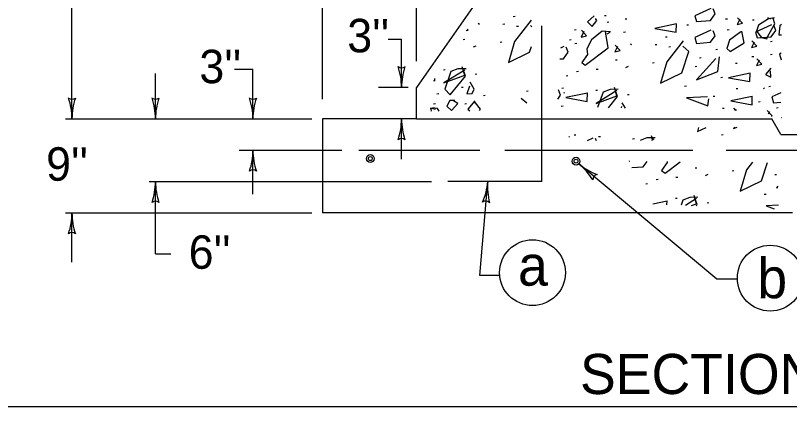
# Model space of a CAD drawing. Extents: x 1007 to 1035.5, y 1000.5 to 1021.5.
# Drawn here: x 1012.022 to 1016.655, y 1000.5 to 1002.838 of the extents above; entities that cross this region are included whole.
import ezdxf

# ---------------------------------------------------------------- set-up
doc = ezdxf.new("R2010")
doc.units = 0
doc.layers.add('Level 1', color=7, linetype='Continuous')
doc.layers.add('Level 11', color=7, linetype='Continuous')

msp = doc.modelspace()

# ---------------------------------------------------------------- linework, layer by layer
at = {"layer": 'Level 1'}
for p, q in [((1013.8602, 1002.3379), (1013.8602, 1004.8659)), ((1014.4227, 1002.5653), (1014.4227, 1004.8706)), ((1012.3602, 1002.22), (1012.3602, 1003.0463)), ((1014.8602, 1003.0325), (1014.4227, 1002.4075)), ((1015.1727, 1001.845), (1015.1727, 1002.7763)), ((1014.252, 1002.6973), (1014.3329, 1002.6973)), ((1014.3329, 1002.4075), (1014.3329, 1002.6973)), ((1012.8602, 1002.22), (1012.8602, 1002.4913)), ((1013.334, 1002.5172), (1013.4433, 1002.5172)), ((1013.4433, 1002.22), (1013.4433, 1002.5172)), ((1014.3734, 1002.4075), (1014.1947, 1002.4075)), ((1014.4227, 1002.22), (1014.4227, 1002.4075)), ((1012.3205, 1002.22), (1013.7965, 1002.22)), ((1014.4227, 1002.22), (1013.8602, 1002.22)), ((1013.8602, 1002.22), (1013.8602, 1001.6575)), ((1014.3329, 1001.9787), (1014.3329, 1002.22)), ((1014.4227, 1002.22), (1016.5488, 1002.22)), ((1016.4863, 1002.22), (1016.487, 1002.22)), ((1016.6028, 1002.1263), (1016.5488, 1002.22)), ((1016.6028, 1002.1263), (1016.7425, 1002.1263)), ((1013.3602, 1002.0325), (1013.9759, 1002.0325)), ((1013.4434, 1001.7707), (1013.4434, 1002.0325)), ((1014.0766, 1002.0325), (1014.8005, 1002.0325)), ((1014.9519, 1002.0325), (1016.0766, 1002.0325)), ((1016.2755, 1002.0325), (1017.5993, 1002.0325)), ((1016.2199, 1001.2619), (1015.3943, 1001.9512)), ((1012.8227, 1001.845), (1014.5124, 1001.845)), ((1012.8602, 1001.4129), (1012.8602, 1001.845)), ((1015.1727, 1001.845), (1014.6102, 1001.845)), ((1014.8006, 1001.2841), (1014.8493, 1001.845)), ((1012.3205, 1001.6575), (1013.7965, 1001.6575)), ((1012.3602, 1001.3628), (1012.3602, 1001.6575)), ((1016.6728, 1001.6575), (1013.8602, 1001.6575)), ((1012.8602, 1001.4129), (1012.9528, 1001.4129)), ((1014.9221, 1001.2841), (1014.8006, 1001.2841)), ((1016.3449, 1001.2619), (1016.2199, 1001.2619))]:
    msp.add_line(p, q, dxfattribs=at)
for points in [[(1016.1833, 1002.8812), (1016.0887, 1002.8372), (1016.098, 1002.8025), (1016.182, 1002.8092), (1016.21, 1002.8478), (1016.198, 1002.8785)], [(1015.0123, 1002.832), (1015.0017, 1002.8307)], [(1015.1082, 1002.8104), (1015.0095, 1002.6837)], [(1015.4863, 1002.8372), (1015.4463, 1002.8012), (1015.4729, 1002.7732), (1015.5023, 1002.8092), (1015.4943, 1002.8198)], [(1015.5579, 1002.8371), (1015.5473, 1002.8358)], [(1015.6823, 1002.8174), (1015.6717, 1002.8161)], [(1016.2835, 1002.8174), (1016.2728, 1002.8161)], [(1016.3579, 1002.8173), (1016.3419, 1002.784), (1016.374, 1002.792), (1016.3446, 1002.8253)], [(1016.4438, 1002.8109), (1016.4332, 1002.8096)], [(1016.5661, 1002.8252), (1016.5288, 1002.8185), (1016.4688, 1002.7812), (1016.4568, 1002.7452), (1016.4874, 1002.7078), (1016.5194, 1002.6998), (1016.5261, 1002.7158), (1016.5674, 1002.7878), (1016.5568, 1002.8198)], [(1016.5234, 1002.8265), (1016.5421, 1002.8185)], [(1014.7991, 1002.7851), (1014.7924, 1002.7904)], [(1014.9502, 1002.7863), (1014.9395, 1002.7849)], [(1015.032, 1002.7732), (1015.0213, 1002.7718)], [(1015.1134, 1002.771), (1015.1055, 1002.7784)], [(1015.5743, 1002.7978), (1015.5637, 1002.7965)], [(1015.9777, 1002.7877), (1015.8483, 1002.7609), (1015.9763, 1002.7383), (1015.9777, 1002.789)], [(1016.0512, 1002.7814), (1016.0405, 1002.7801)], [(1016.5466, 1002.783), (1016.4519, 1002.739), (1016.4613, 1002.7043), (1016.5453, 1002.711), (1016.5733, 1002.7497), (1016.5613, 1002.7803)], [(1016.5968, 1002.7772), (1016.5914, 1002.7225)], [(1016.6067, 1002.785), (1016.5968, 1002.7772)], [(1014.7203, 1002.7483), (1014.7307, 1002.751)], [(1014.7307, 1002.751), (1014.7258, 1002.7566)], [(1015.378, 1002.752), (1015.3673, 1002.7507)], [(1015.423, 1002.7421), (1015.407, 1002.7088), (1015.439, 1002.7168), (1015.4097, 1002.7501)], [(1015.5836, 1002.7398), (1015.5329, 1002.7438), (1015.4703, 1002.6932), (1015.4423, 1002.6385), (1015.4463, 1002.6052), (1015.4116, 1002.5571), (1015.4329, 1002.5411), (1015.5703, 1002.6452), (1015.5556, 1002.7305), (1015.5543, 1002.7452)], [(1015.5636, 1002.7278), (1015.5823, 1002.7385)], [(1015.6725, 1002.7389), (1015.6618, 1002.7376)], [(1016.1833, 1002.7503), (1016.0887, 1002.7063), (1016.098, 1002.6716), (1016.182, 1002.6783), (1016.21, 1002.7169), (1016.198, 1002.7477)], [(1016.3634, 1002.7412), (1016.2967, 1002.6918), (1016.2807, 1002.6412), (1016.2993, 1002.6225), (1016.3834, 1002.6758), (1016.3688, 1002.7452)], [(1016.2933, 1002.752), (1016.2827, 1002.7507)], [(1016.5914, 1002.7225), (1016.6062, 1002.7233)], [(1014.7123, 1002.6946), (1014.7016, 1002.6933)], [(1014.9338, 1002.6783), (1014.9232, 1002.6769)], [(1015.0095, 1002.6837), (1014.9721, 1002.557)], [(1015.3485, 1002.6931), (1015.3378, 1002.6918)], [(1016.0193, 1002.6878), (1015.9207, 1002.5611), (1015.8833, 1002.4344), (1016.01, 1002.4958), (1016.0527, 1002.6225), (1016.0167, 1002.6558)], [(1015.9235, 1002.7094), (1015.9128, 1002.7081)], [(1016.443, 1002.6799), (1016.427, 1002.6466), (1016.4591, 1002.6546), (1016.4297, 1002.6879)], [(1016.5518, 1002.6833), (1016.5412, 1002.6819)], [(1014.7778, 1002.6557), (1014.7618, 1002.649)], [(1015.0988, 1002.6183), (1015.1105, 1002.6532)], [(1015.304, 1002.6522), (1015.2848, 1002.6433)], [(1015.3307, 1002.6188), (1015.3187, 1002.6495)], [(1015.3813, 1002.6702), (1015.3706, 1002.6688)], [(1015.6258, 1002.6538), (1015.6098, 1002.6204), (1015.6418, 1002.6284), (1015.6125, 1002.6618)], [(1015.7103, 1002.6625), (1015.7036, 1002.6678)], [(1015.8613, 1002.6637), (1015.8507, 1002.6623)], [(1015.9432, 1002.6506), (1015.9325, 1002.6493)], [(1016.2246, 1002.6342), (1016.2139, 1002.6328)], [(1014.9721, 1002.557), (1015.0988, 1002.6183)], [(1015.2812, 1002.5784), (1015.3027, 1002.5801)], [(1015.3027, 1002.5801), (1015.3307, 1002.6188)], [(1016.214, 1002.5812), (1016.0993, 1002.4531), (1016.226, 1002.5038), (1016.2353, 1002.5905)], [(1016.1264, 1002.5851), (1016.1158, 1002.5838)], [(1016.4406, 1002.5917), (1016.4299, 1002.5903)], [(1016.4725, 1002.5719), (1016.4565, 1002.5386), (1016.4885, 1002.5466), (1016.4592, 1002.5799)], [(1016.5518, 1002.6048), (1016.5412, 1002.6034)], [(1016.6054, 1002.6126), (1016.5959, 1002.6081)], [(1016.5959, 1002.6081), (1016.6051, 1002.5739)], [(1015.6234, 1002.572), (1015.6128, 1002.5707)], [(1015.6889, 1002.5331), (1015.6729, 1002.5264)], [(1015.845, 1002.5557), (1015.8343, 1002.5543)], [(1016.1003, 1002.5328), (1016.0896, 1002.5314)], [(1016.3424, 1002.5523), (1016.3318, 1002.551)], [(1014.5944, 1002.5133), (1014.5838, 1002.5119)], [(1014.7111, 1002.5122), (1014.5858, 1002.4348), (1014.7111, 1002.4815), (1014.6964, 1002.5308)], [(1014.7191, 1002.5202), (1014.6698, 1002.5188), (1014.6284, 1002.5028), (1014.5911, 1002.3988), (1014.6244, 1002.3642), (1014.7151, 1002.4762), (1014.6991, 1002.5215)], [(1014.7843, 1002.4871), (1014.7736, 1002.4858)], [(1015.3911, 1002.5033), (1015.3804, 1002.5019)], [(1015.5088, 1002.5163), (1015.4982, 1002.515)], [(1016.4194, 1002.4931), (1016.29, 1002.4664), (1016.4181, 1002.4438), (1016.4194, 1002.4944)], [(1016.5434, 1002.5238), (1016.5114, 1002.4864), (1016.5434, 1002.4704), (1016.5421, 1002.5078)], [(1014.525, 1002.4487), (1014.5327, 1002.4473)], [(1014.5327, 1002.4473), (1014.5331, 1002.461)], [(1015.3289, 1002.4771), (1015.3182, 1002.4758)], [(1016.2541, 1002.4673), (1016.2434, 1002.4659)], [(1014.7024, 1002.4086), (1014.6918, 1002.4073)], [(1014.7391, 1002.4162), (1014.7244, 1002.3708), (1014.7564, 1002.3722), (1014.7684, 1002.3988), (1014.7431, 1002.4388)], [(1015.2848, 1002.3622), (1015.2728, 1002.3929)], [(1015.3027, 1002.4038), (1015.292, 1002.4024)], [(1015.6223, 1002.3896), (1015.4969, 1002.3123), (1015.6223, 1002.3589), (1015.6076, 1002.4083)], [(1015.5809, 1002.3963), (1015.5396, 1002.3803)], [(1015.6303, 1002.3976), (1015.5809, 1002.3963)], [(1015.6263, 1002.3536), (1015.6103, 1002.3989)], [(1016.0381, 1002.4149), (1016.0274, 1002.4136)], [(1016.3457, 1002.4005), (1016.335, 1002.3992)], [(1016.5048, 1002.4043), (1016.4994, 1002.4003)], [(1016.542, 1002.4136), (1016.5313, 1002.4123)], [(1014.5552, 1002.3693), (1014.5445, 1002.3679)], [(1014.8333, 1002.3595), (1014.8227, 1002.3582)], [(1015.0909, 1002.3857), (1015.0803, 1002.3843)], [(1015.2674, 1002.3381), (1015.2848, 1002.3622)], [(1015.3102, 1002.3736), (1015.3048, 1002.3763)], [(1015.4452, 1002.374), (1015.3158, 1002.3473), (1015.4438, 1002.3247), (1015.4452, 1002.3753)], [(1015.5056, 1002.3907), (1015.4949, 1002.3893)], [(1015.5396, 1002.3803), (1015.5067, 1002.2886)], [(1015.5724, 1002.287), (1015.6263, 1002.3536)], [(1015.6954, 1002.3645), (1015.6848, 1002.3632)], [(1016.1647, 1002.3523), (1016.0393, 1002.3469), (1016.166, 1002.2989), (1016.1713, 1002.3403)], [(1016.2083, 1002.3547), (1016.1976, 1002.3533)], [(1016.4325, 1002.3543), (1016.3032, 1002.3277), (1016.4312, 1002.305), (1016.4325, 1002.3557)], [(1016.6036, 1002.3765), (1016.5501, 1002.3515)], [(1016.5501, 1002.3515), (1016.5594, 1002.3168)], [(1014.5355, 1002.3104), (1014.5248, 1002.3091)], [(1014.6511, 1002.3295), (1014.6218, 1002.3308), (1014.6031, 1002.2962), (1014.6324, 1002.2695), (1014.6698, 1002.3122), (1014.6431, 1002.3282)], [(1014.7221, 1002.3104), (1014.7114, 1002.3091)], [(1014.7724, 1002.3282), (1014.7298, 1002.2775)], [(1014.7764, 1002.3162), (1014.7618, 1002.3162)], [(1014.8058, 1002.2775), (1014.7764, 1002.3162)], [(1015.0828, 1002.3148), (1015.0495, 1002.3428)], [(1015.6743, 1002.2847), (1015.6543, 1002.3163)], [(1016.4798, 1002.322), (1016.4692, 1002.3207)], [(1016.5594, 1002.3168), (1016.6032, 1002.3203)], [(1014.5364, 1002.2762), (1014.5071, 1002.2842)], [(1014.5071, 1002.2842), (1014.5092, 1002.2658)], [(1014.5471, 1002.2815), (1014.5178, 1002.2868)], [(1014.558, 1002.2663), (1014.5471, 1002.2815)], [(1014.7298, 1002.2775), (1014.7409, 1002.2685)], [(1014.8003, 1002.2693), (1014.8058, 1002.2775)], [(1015.2994, 1002.2958), (1015.2888, 1002.2945)], [(1015.6503, 1002.2936), (1015.6476, 1002.2853)], [(1016.2638, 1002.2827), (1016.2532, 1002.2813)], [(1016.3347, 1002.2694), (1016.3218, 1002.2841)], [(1016.3351, 1002.2761), (1016.3318, 1002.2695)], [(1016.5507, 1002.2377), (1016.5213, 1002.271)], [(1016.5347, 1002.263), (1016.5275, 1002.2482)], [(1016.5878, 1002.286), (1016.5772, 1002.2847)], [(1016.5474, 1002.2369), (1016.5507, 1002.2377)], [(1016.6084, 1002.226), (1016.6066, 1002.2258)], [(1016.1039, 1002.1441), (1016.1555, 1002.169)], [(1016.1111, 1002.1685), (1016.1039, 1002.1441)], [(1016.32, 1002.1628), (1016.3416, 1002.1713)], [(1016.3276, 1002.1712), (1016.32, 1002.1628)], [(1015.3761, 1002.1233), (1015.3654, 1002.1219)], [(1015.8363, 1002.091), (1015.8283, 1002.1179)], [(1016.2588, 1002.1246), (1016.2481, 1002.1233)], [(1015.3388, 1002.1139), (1015.3335, 1002.1099)], [(1015.4788, 1002.1053), (1015.4432, 1002.0887)], [(1015.4988, 1002.089), (1015.4935, 1002.1026)], [(1015.5233, 1002.1134), (1015.5127, 1002.1121)], [(1015.7263, 1002.1003), (1015.7156, 1002.099)], [(1015.8016, 1002.1059), (1015.7618, 1002.0906)], [(1015.8509, 1002.1073), (1015.8016, 1002.1059)], [(1015.8429, 1002.0993), (1015.8295, 1002.091)], [(1015.8372, 1002.091), (1015.8309, 1002.1086)], [(1015.6966, 1001.9666), (1015.6929, 1001.9648)], [(1015.7121, 1001.9284), (1015.7796, 1001.9338)], [(1015.7796, 1001.9338), (1015.8028, 1001.9658)], [(1015.9232, 1001.9589), (1015.8885, 1001.9108)], [(1015.9098, 1001.8948), (1016.0014, 1001.9642)], [(1015.9225, 1001.9648), (1015.9232, 1001.9589)], [(1016.4333, 1001.9608), (1016.3976, 1001.9148)], [(1016.4869, 1001.8495), (1016.5241, 1001.96)], [(1015.8885, 1001.9108), (1015.9098, 1001.8948)], [(1016.1003, 1001.9258), (1016.0897, 1001.9244)], [(1016.1658, 1001.8868), (1016.1498, 1001.8802)], [(1016.3219, 1001.9094), (1016.3113, 1001.9081)], [(1016.3976, 1001.9148), (1016.3602, 1001.7882)], [(1016.5772, 1001.8865), (1016.5665, 1001.8852)], [(1015.868, 1001.857), (1015.8573, 1001.8557)], [(1015.9858, 1001.8701), (1015.9751, 1001.8688)], [(1016.3602, 1001.7882), (1016.4869, 1001.8495)], [(1015.8058, 1001.8308), (1015.7951, 1001.8295)], [(1016.5853, 1001.8171), (1016.5763, 1001.8068)], [(1016.5763, 1001.8068), (1016.5855, 1001.8106)], [(1015.9825, 1001.7444), (1015.9718, 1001.7431)], [(1016.0578, 1001.75), (1016.0165, 1001.734)], [(1016.1072, 1001.7513), (1016.0578, 1001.75)], [(1016.0992, 1001.7127), (1016.0845, 1001.762)], [(1016.1032, 1001.7073), (1016.0872, 1001.7527)], [(1016.515, 1001.7687), (1016.5043, 1001.7673)], [(1015.9221, 1001.7278), (1015.8363, 1001.7101)], [(1015.9215, 1001.7069), (1015.9221, 1001.7291)], [(1016.0165, 1001.734), (1016.0057, 1001.7038)], [(1016.0992, 1001.7433), (1016.0333, 1001.7028)], [(1016.0689, 1001.7014), (1016.0992, 1001.7127)], [(1016.0975, 1001.7003), (1016.1032, 1001.7073)], [(1016.1723, 1001.7183), (1016.1617, 1001.7169)], [(1016.5883, 1001.7038), (1016.5163, 1001.7007)], [(1016.5163, 1001.7007), (1016.5632, 1001.6829)]]:
    msp.add_lwpolyline(points, dxfattribs=at)
for centre, radius in [((1014.1461, 1001.983), 0.0234), ((1014.1461, 1001.983), 0.0117), ((1015.3771, 1001.9671), 0.0234), ((1015.3771, 1001.9671), 0.0117), ((1015.1169, 1001.3005), 0.1969), ((1016.5398, 1001.2677), 0.1969)]:
    msp.add_circle(centre, radius, dxfattribs=at)
at = {"layer": 'Level 11'}
msp.add_lwpolyline([(1007, 1000.5), (1035.5, 1000.5), (1035.5, 1021.5), (1007, 1021.5)], close=True, dxfattribs=at)
for centre, radius, start, end in [((1014.333, 1002.556), 0.0313, 228.7746, 310.8913), ((1013.9423, 1002.4075), 0.3906, 0, 18.6688), ((1014.7235, 1002.4075), 0.3906, 161.3472, 179.9939), ((1013.9423, 1002.4075), 0.3906, 359.9878, 0), ((1012.3602, 1002.3685), 0.0313, 228.7746, 310.8913), ((1011.9695, 1002.22), 0.3906, 0, 18.6688), ((1012.7508, 1002.22), 0.3906, 161.3472, 179.9939), ((1012.8602, 1002.3685), 0.0313, 228.7746, 310.8913), ((1012.4695, 1002.22), 0.3906, 0, 18.6688), ((1013.2508, 1002.22), 0.3906, 161.3472, 179.9939), ((1013.4434, 1002.3685), 0.0313, 228.7746, 310.8913), ((1013.0527, 1002.22), 0.3906, 0, 18.6688), ((1013.834, 1002.22), 0.3906, 161.3472, 179.9939), ((1011.9695, 1002.22), 0.3906, 359.9878, 0), ((1012.4695, 1002.22), 0.3906, 359.9878, 0), ((1013.0527, 1002.22), 0.3906, 359.9878, 0), ((1013.9423, 1002.22), 0.3906, 341.3472, 359.9939), ((1014.7235, 1002.22), 0.3906, 179.9878, 180), ((1014.7235, 1002.22), 0.3906, 180, 198.6688), ((1014.3329, 1002.0715), 0.0313, 48.7746, 130.8913), ((1013.0528, 1002.0325), 0.3906, 341.3472, 359.9939), ((1013.834, 1002.0325), 0.3906, 179.9878, 180), ((1013.834, 1002.0325), 0.3906, 180, 198.6688), ((1015.6447, 1002.251), 0.3906, 230.1411, 248.8099), ((1015.6447, 1002.251), 0.3906, 230.1289, 230.1411), ((1015.144, 1001.6513), 0.3906, 31.4883, 50.135), ((1013.4434, 1001.884), 0.0313, 48.7746, 130.8913), ((1015.5083, 1001.8559), 0.0313, 98.9157, 181.0324), ((1012.4695, 1001.845), 0.3906, 341.3472, 359.9939), ((1013.2508, 1001.845), 0.3906, 179.9878, 180), ((1013.2508, 1001.845), 0.3906, 180, 198.6688), ((1014.4602, 1001.8788), 0.3906, 336.3782, 355.025), ((1015.2385, 1001.8112), 0.3906, 175.0311, 193.6999), ((1015.2385, 1001.8112), 0.3906, 175.0189, 175.0311), ((1012.8601, 1001.6965), 0.0313, 48.7746, 130.8913), ((1014.8364, 1001.697), 0.0312, 43.8057, 125.9224), ((1011.9695, 1001.6575), 0.3906, 341.3472, 359.9939), ((1012.7508, 1001.6575), 0.3906, 179.9878, 180), ((1012.7508, 1001.6575), 0.3906, 180, 198.6688), ((1012.3601, 1001.509), 0.0313, 48.7746, 130.8913)]:
    msp.add_arc(centre, radius, start, end, dxfattribs=at)

# ---------------------------------------------------------------- texts
at = {"layer": 'Level 1'}
for s, height, p in [("3''", 0.2, (1014.008, 1002.6183)), ("3''", 0.2, (1013.1228, 1002.4335)), ("9''", 0.2, (1012.2054, 1001.8503)), ("6''", 0.2, (1013.0589, 1001.3237)), ('a', 0.24, (1015.03, 1001.2228)), ('b', 0.24, (1016.4623, 1001.1477)), ('SECTION  B-B', 0.24, (1015.401, 1000.5745))]:
    msp.add_text(s, height=height, dxfattribs=at).set_placement(p)

doc.saveas('drawing.dxf')
